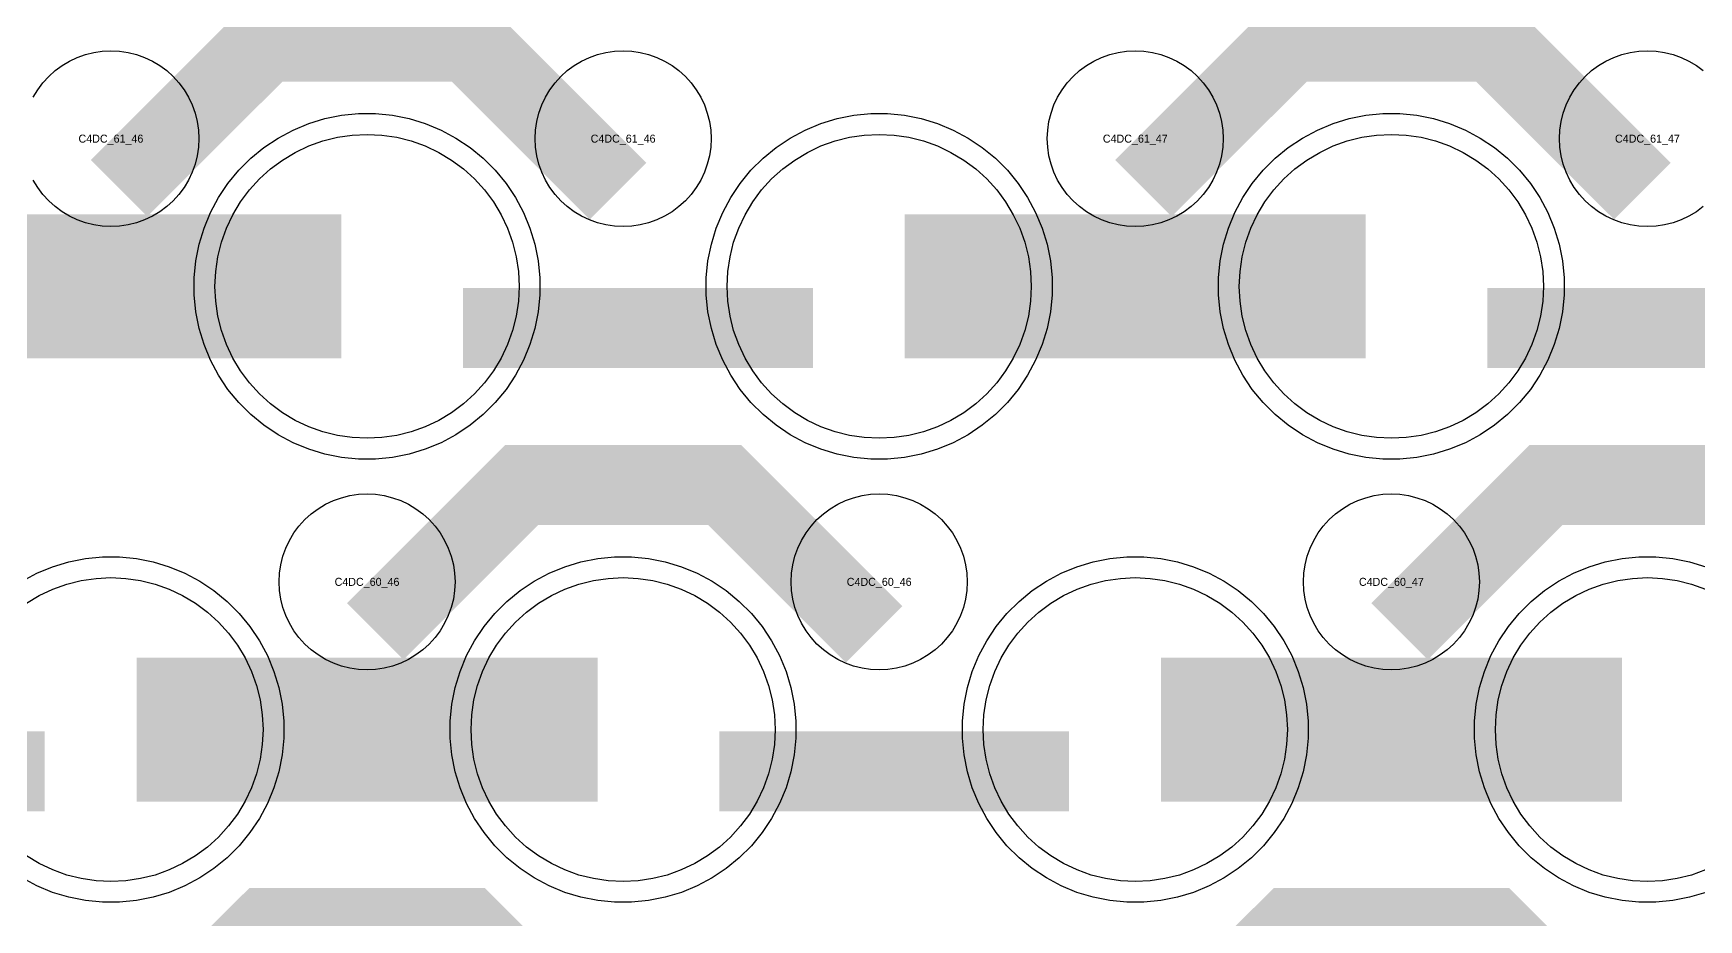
# Model space of a CAD drawing. Extents: x -11880 to 11880, y -14992 to 14992.
# Drawn here: x 2696 to 3216, y -6585 to -6308 of the extents above; entities that cross this region are included whole.
import ezdxf
from ezdxf.enums import TextEntityAlignment as Align

# ---------------------------------------------------------------- set-up
doc = ezdxf.new("R2010")
doc.units = 0
doc.header["$MEASUREMENT"] = 0
for name, color, linetype in [('GDS_775_DT_237', 138, 'CONTINUOUS'), ('RDL1_FS', 34, 'CONTINUOUS'), ('RDL_BS', 160, 'CONTINUOUS')]:
    doc.layers.add(name, color=color, linetype=linetype)

msp = doc.modelspace()

# ---------------------------------------------------------------- linework, layer by layer
at = {"layer": 'RDL1_FS', "color": 241, "true_color": 0xf7abae}
for points in [[(2800, -6434.664), (2795.343, -6434.435), (2790.732, -6433.751), (2786.209, -6432.619), (2781.819, -6431.047), (2777.605, -6429.055), (2773.605, -6426.657), (2769.86, -6423.879), (2766.406, -6420.749), (2763.276, -6417.295), (2760.498, -6413.55), (2758.1, -6409.55), (2756.108, -6405.336), (2754.536, -6400.946), (2753.404, -6396.423), (2752.72, -6391.812), (2752.491, -6387.155), (2752.72, -6382.498), (2753.404, -6377.887), (2754.536, -6373.364), (2756.108, -6368.974), (2758.1, -6364.76), (2760.498, -6360.76), (2763.276, -6357.015), (2766.406, -6353.561), (2769.86, -6350.431), (2773.605, -6347.653), (2777.605, -6345.255), (2781.819, -6343.263), (2786.209, -6341.691), (2790.732, -6340.559), (2795.343, -6339.875), (2800, -6339.646), (2804.657, -6339.875), (2809.268, -6340.559), (2813.791, -6341.691), (2818.181, -6343.263), (2822.395, -6345.255), (2826.395, -6347.653), (2830.14, -6350.431), (2833.594, -6353.561), (2836.724, -6357.015), (2839.502, -6360.76), (2841.9, -6364.76), (2843.892, -6368.974), (2845.464, -6373.364), (2846.596, -6377.887), (2847.28, -6382.498), (2847.509, -6387.155), (2847.28, -6391.812), (2846.596, -6396.423), (2845.464, -6400.946), (2843.892, -6405.336), (2841.9, -6409.55), (2839.502, -6413.55), (2836.724, -6417.295), (2833.594, -6420.749), (2830.14, -6423.879), (2826.395, -6426.657), (2822.395, -6429.055), (2818.181, -6431.047), (2813.791, -6432.619), (2809.268, -6433.751), (2804.657, -6434.435)], [(2960, -6434.664), (2955.343, -6434.435), (2950.732, -6433.751), (2946.209, -6432.619), (2941.819, -6431.047), (2937.605, -6429.055), (2933.605, -6426.657), (2929.86, -6423.879), (2926.406, -6420.749), (2923.276, -6417.295), (2920.498, -6413.55), (2918.1, -6409.55), (2916.108, -6405.336), (2914.536, -6400.946), (2913.404, -6396.423), (2912.72, -6391.812), (2912.491, -6387.155), (2912.72, -6382.498), (2913.404, -6377.887), (2914.536, -6373.364), (2916.108, -6368.974), (2918.1, -6364.76), (2920.498, -6360.76), (2923.276, -6357.015), (2926.406, -6353.561), (2929.86, -6350.431), (2933.605, -6347.653), (2937.605, -6345.255), (2941.819, -6343.263), (2946.209, -6341.691), (2950.732, -6340.559), (2955.343, -6339.875), (2960, -6339.646), (2964.657, -6339.875), (2969.268, -6340.559), (2973.791, -6341.691), (2978.181, -6343.263), (2982.395, -6345.255), (2986.395, -6347.653), (2990.14, -6350.431), (2993.594, -6353.561), (2996.724, -6357.015), (2999.502, -6360.76), (3001.9, -6364.76), (3003.892, -6368.974), (3005.464, -6373.364), (3006.596, -6377.887), (3007.28, -6382.498), (3007.509, -6387.155), (3007.28, -6391.812), (3006.596, -6396.423), (3005.464, -6400.946), (3003.892, -6405.336), (3001.9, -6409.55), (2999.502, -6413.55), (2996.724, -6417.295), (2993.594, -6420.749), (2990.14, -6423.879), (2986.395, -6426.657), (2982.395, -6429.055), (2978.181, -6431.047), (2973.791, -6432.619), (2969.268, -6433.751), (2964.657, -6434.435)], [(3120, -6434.664), (3115.343, -6434.435), (3110.732, -6433.751), (3106.209, -6432.619), (3101.819, -6431.047), (3097.605, -6429.055), (3093.605, -6426.657), (3089.86, -6423.879), (3086.406, -6420.749), (3083.276, -6417.295), (3080.498, -6413.55), (3078.1, -6409.55), (3076.108, -6405.336), (3074.536, -6400.946), (3073.404, -6396.423), (3072.72, -6391.812), (3072.491, -6387.155), (3072.72, -6382.498), (3073.404, -6377.887), (3074.536, -6373.364), (3076.108, -6368.974), (3078.1, -6364.76), (3080.498, -6360.76), (3083.276, -6357.015), (3086.406, -6353.561), (3089.86, -6350.431), (3093.605, -6347.653), (3097.605, -6345.255), (3101.819, -6343.263), (3106.209, -6341.691), (3110.732, -6340.559), (3115.343, -6339.875), (3120, -6339.646), (3124.657, -6339.875), (3129.268, -6340.559), (3133.791, -6341.691), (3138.181, -6343.263), (3142.395, -6345.255), (3146.395, -6347.653), (3150.14, -6350.431), (3153.594, -6353.561), (3156.724, -6357.015), (3159.502, -6360.76), (3161.9, -6364.76), (3163.892, -6368.974), (3165.464, -6373.364), (3166.596, -6377.887), (3167.28, -6382.498), (3167.509, -6387.155), (3167.28, -6391.812), (3166.596, -6396.423), (3165.464, -6400.946), (3163.892, -6405.336), (3161.9, -6409.55), (3159.502, -6413.55), (3156.724, -6417.295), (3153.594, -6420.749), (3150.14, -6423.879), (3146.395, -6426.657), (3142.395, -6429.055), (3138.181, -6431.047), (3133.791, -6432.619), (3129.268, -6433.751), (3124.657, -6434.435)]]:
    msp.add_lwpolyline(points, close=True, dxfattribs=at)
for points in [[(2648.002, -6387.155, 45, 45, 0), (2720.002, -6387.155, 45, 45, 0)], [(2720.002, -6387.155, 45, 45, 0), (2792.002, -6387.155, 45, 45, 0)], [(2968.002, -6387.155, 45, 45, 0), (3040.002, -6387.155, 45, 45, 0)], [(3040.002, -6387.155, 45, 45, 0), (3112.002, -6387.155, 45, 45, 0)]]:
    msp.add_lwpolyline(points, format="xyseb", dxfattribs=at)
at = {"layer": 'RDL1_FS'}
for points in [[(2693.605, -6486.218), (2697.605, -6483.82), (2701.819, -6481.828), (2706.209, -6480.256), (2710.732, -6479.124), (2715.343, -6478.44), (2720, -6478.211), (2724.657, -6478.44), (2729.268, -6479.124), (2733.791, -6480.256), (2738.181, -6481.828), (2742.395, -6483.82), (2746.395, -6486.218), (2750.14, -6488.996), (2753.594, -6492.126), (2756.724, -6495.58), (2759.502, -6499.325), (2761.9, -6503.325), (2763.892, -6507.539), (2765.464, -6511.929), (2766.596, -6516.452), (2767.28, -6521.063), (2767.509, -6525.72), (2767.28, -6530.377), (2766.596, -6534.988), (2765.464, -6539.511), (2763.892, -6543.901), (2761.9, -6548.115), (2759.502, -6552.115), (2756.724, -6555.86), (2753.594, -6559.314), (2750.14, -6562.444), (2746.395, -6565.222), (2742.395, -6567.62), (2738.181, -6569.612), (2733.791, -6571.184), (2729.268, -6572.316), (2724.657, -6573), (2720, -6573.229), (2715.343, -6573), (2710.732, -6572.316), (2706.209, -6571.184), (2701.819, -6569.612), (2697.605, -6567.62), (2693.605, -6565.222)], [(3218.181, -6569.612), (3213.791, -6571.184), (3209.268, -6572.316), (3204.657, -6573), (3200, -6573.229), (3195.343, -6573), (3190.732, -6572.316), (3186.209, -6571.184), (3181.819, -6569.612), (3177.605, -6567.62), (3173.605, -6565.222), (3169.86, -6562.444), (3166.406, -6559.314), (3163.276, -6555.86), (3160.498, -6552.115), (3158.1, -6548.115), (3156.108, -6543.901), (3154.536, -6539.511), (3153.404, -6534.988), (3152.72, -6530.377), (3152.491, -6525.72), (3152.72, -6521.063), (3153.404, -6516.452), (3154.536, -6511.929), (3156.108, -6507.539), (3158.1, -6503.325), (3160.498, -6499.325), (3163.276, -6495.58), (3166.406, -6492.126), (3169.86, -6488.996), (3173.605, -6486.218), (3177.605, -6483.82), (3181.819, -6481.828), (3186.209, -6480.256), (3190.732, -6479.124), (3195.343, -6478.44), (3200, -6478.211), (3204.657, -6478.44), (3209.268, -6479.124), (3213.791, -6480.256), (3218.181, -6481.828)]]:
    msp.add_lwpolyline(points, dxfattribs=at)
for points in [[(2880, -6573.229), (2875.343, -6573), (2870.732, -6572.316), (2866.209, -6571.184), (2861.819, -6569.612), (2857.605, -6567.62), (2853.605, -6565.222), (2849.86, -6562.444), (2846.406, -6559.314), (2843.276, -6555.86), (2840.498, -6552.115), (2838.1, -6548.115), (2836.108, -6543.901), (2834.536, -6539.511), (2833.404, -6534.988), (2832.72, -6530.377), (2832.491, -6525.72), (2832.72, -6521.063), (2833.404, -6516.452), (2834.536, -6511.929), (2836.108, -6507.539), (2838.1, -6503.325), (2840.498, -6499.325), (2843.276, -6495.58), (2846.406, -6492.126), (2849.86, -6488.996), (2853.605, -6486.218), (2857.605, -6483.82), (2861.819, -6481.828), (2866.209, -6480.256), (2870.732, -6479.124), (2875.343, -6478.44), (2880, -6478.211), (2884.657, -6478.44), (2889.268, -6479.124), (2893.791, -6480.256), (2898.181, -6481.828), (2902.395, -6483.82), (2906.395, -6486.218), (2910.14, -6488.996), (2913.594, -6492.126), (2916.724, -6495.58), (2919.502, -6499.325), (2921.9, -6503.325), (2923.892, -6507.539), (2925.464, -6511.929), (2926.596, -6516.452), (2927.28, -6521.063), (2927.509, -6525.72), (2927.28, -6530.377), (2926.596, -6534.988), (2925.464, -6539.511), (2923.892, -6543.901), (2921.9, -6548.115), (2919.502, -6552.115), (2916.724, -6555.86), (2913.594, -6559.314), (2910.14, -6562.444), (2906.395, -6565.222), (2902.395, -6567.62), (2898.181, -6569.612), (2893.791, -6571.184), (2889.268, -6572.316), (2884.657, -6573)], [(3040, -6573.229), (3035.343, -6573), (3030.732, -6572.316), (3026.209, -6571.184), (3021.819, -6569.612), (3017.605, -6567.62), (3013.605, -6565.222), (3009.86, -6562.444), (3006.406, -6559.314), (3003.276, -6555.86), (3000.498, -6552.115), (2998.1, -6548.115), (2996.108, -6543.901), (2994.536, -6539.511), (2993.404, -6534.988), (2992.72, -6530.377), (2992.491, -6525.72), (2992.72, -6521.063), (2993.404, -6516.452), (2994.536, -6511.929), (2996.108, -6507.539), (2998.1, -6503.325), (3000.498, -6499.325), (3003.276, -6495.58), (3006.406, -6492.126), (3009.86, -6488.996), (3013.605, -6486.218), (3017.605, -6483.82), (3021.819, -6481.828), (3026.209, -6480.256), (3030.732, -6479.124), (3035.343, -6478.44), (3040, -6478.211), (3044.657, -6478.44), (3049.268, -6479.124), (3053.791, -6480.256), (3058.181, -6481.828), (3062.395, -6483.82), (3066.395, -6486.218), (3070.14, -6488.996), (3073.594, -6492.126), (3076.724, -6495.58), (3079.502, -6499.325), (3081.9, -6503.325), (3083.892, -6507.539), (3085.464, -6511.929), (3086.596, -6516.452), (3087.28, -6521.063), (3087.509, -6525.72), (3087.28, -6530.377), (3086.596, -6534.988), (3085.464, -6539.511), (3083.892, -6543.901), (3081.9, -6548.115), (3079.502, -6552.115), (3076.724, -6555.86), (3073.594, -6559.314), (3070.14, -6562.444), (3066.395, -6565.222), (3062.395, -6567.62), (3058.181, -6569.612), (3053.791, -6571.184), (3049.268, -6572.316), (3044.657, -6573)]]:
    msp.add_lwpolyline(points, close=True, dxfattribs=at)
for points in [[(2728.002, -6525.72, 45, 45, 0), (2800.002, -6525.72, 45, 45, 0)], [(2800.002, -6525.72, 45, 45, 0), (2872.002, -6525.72, 45, 45, 0)], [(3048.002, -6525.72, 45, 45, 0), (3120.002, -6525.72, 45, 45, 0)], [(3120.002, -6525.72, 45, 45, 0), (3192.002, -6525.72, 45, 45, 0)]]:
    msp.add_lwpolyline(points, format="xyseb", dxfattribs=at)
at = {"layer": 'RDL_BS'}
for points in [[(2722.562, -6356.469, 25, 25, 0), (2768.377, -6310.654, 25, 25, 0), (2801.93, -6310.654, 25, 25, 0)], [(2878.401, -6357.368, 25, 25, 0), (2831.687, -6310.654, 25, 25, 0), (2801.929, -6310.654, 25, 25, 0)], [(3042.562, -6356.469, 25, 25, 0), (3088.377, -6310.654, 25, 25, 0), (3121.93, -6310.654, 25, 25, 0)], [(3198.401, -6357.368, 25, 25, 0), (3151.687, -6310.654, 25, 25, 0), (3121.929, -6310.654, 25, 25, 0)], [(2802.562, -6495.034, 25, 25, 0), (2848.377, -6449.219, 25, 25, 0), (2881.93, -6449.219, 25, 25, 0)], [(2958.401, -6495.933, 25, 25, 0), (2911.687, -6449.219, 25, 25, 0), (2881.929, -6449.219, 25, 25, 0)], [(3122.562, -6495.034, 25, 25, 0), (3168.377, -6449.219, 25, 25, 0), (3201.93, -6449.219, 25, 25, 0)], [(3278.401, -6495.933, 25, 25, 0), (3231.687, -6449.219, 25, 25, 0), (3201.929, -6449.219, 25, 25, 0)], [(2590.016, -6538.733, 25, 25, 0), (2699.281, -6538.733, 25, 25, 0)], [(2910.016, -6538.733, 25, 25, 0), (3019.281, -6538.733, 25, 25, 0)], [(2722.562, -6633.599, 25, 25, 0), (2768.377, -6587.784, 25, 25, 0), (2801.93, -6587.784, 25, 25, 0)], [(2878.401, -6634.498, 25, 25, 0), (2831.687, -6587.784, 25, 25, 0), (2801.929, -6587.784, 25, 25, 0)], [(3042.562, -6633.599, 25, 25, 0), (3088.377, -6587.784, 25, 25, 0), (3121.93, -6587.784, 25, 25, 0)], [(3198.401, -6634.498, 25, 25, 0), (3151.687, -6587.784, 25, 25, 0), (3121.929, -6587.784, 25, 25, 0)]]:
    msp.add_lwpolyline(points, format="xyseb", dxfattribs=at)
for points in [[(2695.75, -6328.011), (2697.143, -6325.687), (2698.746, -6323.524), (2700.558, -6321.525), (2702.557, -6319.713), (2704.72, -6318.11), (2707.044, -6316.717), (2709.481, -6315.565), (2712.016, -6314.658), (2714.635, -6314.001), (2717.307, -6313.605), (2720, -6313.473), (2722.693, -6313.605), (2725.365, -6314.001), (2727.984, -6314.658), (2730.519, -6315.565), (2732.956, -6316.717), (2735.28, -6318.11), (2737.443, -6319.713), (2739.442, -6321.525), (2741.254, -6323.524), (2742.857, -6325.687), (2744.25, -6328.011), (2745.402, -6330.448), (2746.309, -6332.983), (2746.966, -6335.602), (2747.362, -6338.274), (2747.494, -6340.967), (2747.362, -6343.66), (2746.966, -6346.332), (2746.309, -6348.951), (2745.402, -6351.486), (2744.25, -6353.923), (2742.857, -6356.247), (2741.254, -6358.41), (2739.442, -6360.409), (2737.443, -6362.221), (2735.28, -6363.824), (2732.956, -6365.217), (2730.519, -6366.369), (2727.984, -6367.276), (2725.365, -6367.933), (2722.693, -6368.329), (2720, -6368.461), (2717.307, -6368.329), (2714.635, -6367.933), (2712.016, -6367.276), (2709.481, -6366.369), (2707.044, -6365.217), (2704.72, -6363.824), (2702.557, -6362.221), (2700.558, -6360.409), (2698.746, -6358.41), (2697.143, -6356.247), (2695.75, -6353.923)], [(3217.443, -6362.221), (3215.28, -6363.824), (3212.956, -6365.217), (3210.519, -6366.369), (3207.984, -6367.276), (3205.365, -6367.933), (3202.693, -6368.329), (3200, -6368.461), (3197.307, -6368.329), (3194.635, -6367.933), (3192.016, -6367.276), (3189.481, -6366.369), (3187.044, -6365.217), (3184.72, -6363.824), (3182.557, -6362.221), (3180.558, -6360.409), (3178.746, -6358.41), (3177.143, -6356.247), (3175.75, -6353.923), (3174.598, -6351.486), (3173.691, -6348.951), (3173.034, -6346.332), (3172.638, -6343.66), (3172.506, -6340.967), (3172.638, -6338.274), (3173.034, -6335.602), (3173.691, -6332.983), (3174.598, -6330.448), (3175.75, -6328.011), (3177.143, -6325.687), (3178.746, -6323.524), (3180.558, -6321.525), (3182.557, -6319.713), (3184.72, -6318.11), (3187.044, -6316.717), (3189.481, -6315.565), (3192.016, -6314.658), (3194.635, -6314.001), (3197.307, -6313.605), (3200, -6313.473), (3202.693, -6313.605), (3205.365, -6314.001), (3207.984, -6314.658), (3210.519, -6315.565), (3212.956, -6316.717), (3215.28, -6318.11), (3217.443, -6319.713)], [(2692.223, -6479.337), (2696.885, -6476.845), (2701.795, -6474.814), (2706.835, -6473.283), (2712.062, -6472.237), (2717.356, -6471.72), (2722.644, -6471.72), (2727.938, -6472.237), (2733.165, -6473.283), (2738.205, -6474.814), (2743.115, -6476.845), (2747.777, -6479.337), (2752.191, -6482.284), (2756.292, -6485.646), (2760.074, -6489.428), (2763.436, -6493.529), (2766.383, -6497.943), (2768.875, -6502.605), (2770.906, -6507.515), (2772.437, -6512.555), (2773.483, -6517.782), (2774, -6523.076), (2774, -6528.364), (2773.483, -6533.658), (2772.437, -6538.885), (2770.906, -6543.925), (2768.875, -6548.835), (2766.383, -6553.497), (2763.436, -6557.911), (2760.074, -6562.012), (2756.292, -6565.794), (2752.191, -6569.156), (2747.777, -6572.103), (2743.115, -6574.595), (2738.205, -6576.626), (2733.165, -6578.157), (2727.938, -6579.203), (2722.644, -6579.72), (2717.356, -6579.72), (2712.062, -6579.203), (2706.835, -6578.157), (2701.795, -6576.626), (2696.885, -6574.595), (2692.223, -6572.103)], [(3218.205, -6576.626), (3213.165, -6578.157), (3207.938, -6579.203), (3202.644, -6579.72), (3197.356, -6579.72), (3192.062, -6579.203), (3186.835, -6578.157), (3181.795, -6576.626), (3176.885, -6574.595), (3172.223, -6572.103), (3167.809, -6569.156), (3163.708, -6565.794), (3159.926, -6562.012), (3156.564, -6557.911), (3153.617, -6553.497), (3151.125, -6548.835), (3149.094, -6543.925), (3147.563, -6538.885), (3146.517, -6533.658), (3146, -6528.364), (3146, -6523.076), (3146.517, -6517.782), (3147.563, -6512.555), (3149.094, -6507.515), (3151.125, -6502.605), (3153.617, -6497.943), (3156.564, -6493.529), (3159.926, -6489.428), (3163.708, -6485.646), (3167.809, -6482.284), (3172.223, -6479.337), (3176.885, -6476.845), (3181.795, -6474.814), (3186.835, -6473.283), (3192.062, -6472.237), (3197.356, -6471.72), (3202.644, -6471.72), (3207.938, -6472.237), (3213.165, -6473.283), (3218.205, -6474.814)]]:
    msp.add_lwpolyline(points, dxfattribs=at)
for points in [[(2880, -6368.461), (2877.307, -6368.329), (2874.635, -6367.933), (2872.016, -6367.276), (2869.481, -6366.369), (2867.044, -6365.217), (2864.72, -6363.824), (2862.557, -6362.221), (2860.558, -6360.409), (2858.746, -6358.41), (2857.143, -6356.247), (2855.75, -6353.923), (2854.598, -6351.486), (2853.691, -6348.951), (2853.034, -6346.332), (2852.638, -6343.66), (2852.506, -6340.967), (2852.638, -6338.274), (2853.034, -6335.602), (2853.691, -6332.983), (2854.598, -6330.448), (2855.75, -6328.011), (2857.143, -6325.687), (2858.746, -6323.524), (2860.558, -6321.525), (2862.557, -6319.713), (2864.72, -6318.11), (2867.044, -6316.717), (2869.481, -6315.565), (2872.016, -6314.658), (2874.635, -6314.001), (2877.307, -6313.605), (2880, -6313.473), (2882.693, -6313.605), (2885.365, -6314.001), (2887.984, -6314.658), (2890.519, -6315.565), (2892.956, -6316.717), (2895.28, -6318.11), (2897.443, -6319.713), (2899.442, -6321.525), (2901.254, -6323.524), (2902.857, -6325.687), (2904.25, -6328.011), (2905.402, -6330.448), (2906.309, -6332.983), (2906.966, -6335.602), (2907.362, -6338.274), (2907.494, -6340.967), (2907.362, -6343.66), (2906.966, -6346.332), (2906.309, -6348.951), (2905.402, -6351.486), (2904.25, -6353.923), (2902.857, -6356.247), (2901.254, -6358.41), (2899.442, -6360.409), (2897.443, -6362.221), (2895.28, -6363.824), (2892.956, -6365.217), (2890.519, -6366.369), (2887.984, -6367.276), (2885.365, -6367.933), (2882.693, -6368.329)], [(3040, -6368.461), (3037.307, -6368.329), (3034.635, -6367.933), (3032.016, -6367.276), (3029.481, -6366.369), (3027.044, -6365.217), (3024.72, -6363.824), (3022.557, -6362.221), (3020.558, -6360.409), (3018.746, -6358.41), (3017.143, -6356.247), (3015.75, -6353.923), (3014.598, -6351.486), (3013.691, -6348.951), (3013.034, -6346.332), (3012.638, -6343.66), (3012.506, -6340.967), (3012.638, -6338.274), (3013.034, -6335.602), (3013.691, -6332.983), (3014.598, -6330.448), (3015.75, -6328.011), (3017.143, -6325.687), (3018.746, -6323.524), (3020.558, -6321.525), (3022.557, -6319.713), (3024.72, -6318.11), (3027.044, -6316.717), (3029.481, -6315.565), (3032.016, -6314.658), (3034.635, -6314.001), (3037.307, -6313.605), (3040, -6313.473), (3042.693, -6313.605), (3045.365, -6314.001), (3047.984, -6314.658), (3050.519, -6315.565), (3052.956, -6316.717), (3055.28, -6318.11), (3057.443, -6319.713), (3059.442, -6321.525), (3061.254, -6323.524), (3062.857, -6325.687), (3064.25, -6328.011), (3065.402, -6330.448), (3066.309, -6332.983), (3066.966, -6335.602), (3067.362, -6338.274), (3067.494, -6340.967), (3067.362, -6343.66), (3066.966, -6346.332), (3066.309, -6348.951), (3065.402, -6351.486), (3064.25, -6353.923), (3062.857, -6356.247), (3061.254, -6358.41), (3059.442, -6360.409), (3057.443, -6362.221), (3055.28, -6363.824), (3052.956, -6365.217), (3050.519, -6366.369), (3047.984, -6367.276), (3045.365, -6367.933), (3042.693, -6368.329)], [(2800, -6507.026), (2797.307, -6506.894), (2794.635, -6506.498), (2792.016, -6505.841), (2789.481, -6504.934), (2787.044, -6503.782), (2784.72, -6502.389), (2782.557, -6500.786), (2780.558, -6498.974), (2778.746, -6496.975), (2777.143, -6494.812), (2775.75, -6492.488), (2774.598, -6490.051), (2773.691, -6487.516), (2773.034, -6484.897), (2772.638, -6482.225), (2772.506, -6479.532), (2772.638, -6476.839), (2773.034, -6474.167), (2773.691, -6471.548), (2774.598, -6469.013), (2775.75, -6466.576), (2777.143, -6464.252), (2778.746, -6462.089), (2780.558, -6460.09), (2782.557, -6458.278), (2784.72, -6456.675), (2787.044, -6455.282), (2789.481, -6454.13), (2792.016, -6453.223), (2794.635, -6452.566), (2797.307, -6452.17), (2800, -6452.038), (2802.693, -6452.17), (2805.365, -6452.566), (2807.984, -6453.223), (2810.519, -6454.13), (2812.956, -6455.282), (2815.28, -6456.675), (2817.443, -6458.278), (2819.442, -6460.09), (2821.254, -6462.089), (2822.857, -6464.252), (2824.25, -6466.576), (2825.402, -6469.013), (2826.309, -6471.548), (2826.966, -6474.167), (2827.362, -6476.839), (2827.494, -6479.532), (2827.362, -6482.225), (2826.966, -6484.897), (2826.309, -6487.516), (2825.402, -6490.051), (2824.25, -6492.488), (2822.857, -6494.812), (2821.254, -6496.975), (2819.442, -6498.974), (2817.443, -6500.786), (2815.28, -6502.389), (2812.956, -6503.782), (2810.519, -6504.934), (2807.984, -6505.841), (2805.365, -6506.498), (2802.693, -6506.894)], [(2960, -6507.026), (2957.307, -6506.894), (2954.635, -6506.498), (2952.016, -6505.841), (2949.481, -6504.934), (2947.044, -6503.782), (2944.72, -6502.389), (2942.557, -6500.786), (2940.558, -6498.974), (2938.746, -6496.975), (2937.143, -6494.812), (2935.75, -6492.488), (2934.598, -6490.051), (2933.691, -6487.516), (2933.034, -6484.897), (2932.638, -6482.225), (2932.506, -6479.532), (2932.638, -6476.839), (2933.034, -6474.167), (2933.691, -6471.548), (2934.598, -6469.013), (2935.75, -6466.576), (2937.143, -6464.252), (2938.746, -6462.089), (2940.558, -6460.09), (2942.557, -6458.278), (2944.72, -6456.675), (2947.044, -6455.282), (2949.481, -6454.13), (2952.016, -6453.223), (2954.635, -6452.566), (2957.307, -6452.17), (2960, -6452.038), (2962.693, -6452.17), (2965.365, -6452.566), (2967.984, -6453.223), (2970.519, -6454.13), (2972.956, -6455.282), (2975.28, -6456.675), (2977.443, -6458.278), (2979.442, -6460.09), (2981.254, -6462.089), (2982.857, -6464.252), (2984.25, -6466.576), (2985.402, -6469.013), (2986.309, -6471.548), (2986.966, -6474.167), (2987.362, -6476.839), (2987.494, -6479.532), (2987.362, -6482.225), (2986.966, -6484.897), (2986.309, -6487.516), (2985.402, -6490.051), (2984.25, -6492.488), (2982.857, -6494.812), (2981.254, -6496.975), (2979.442, -6498.974), (2977.443, -6500.786), (2975.28, -6502.389), (2972.956, -6503.782), (2970.519, -6504.934), (2967.984, -6505.841), (2965.365, -6506.498), (2962.693, -6506.894)], [(3120, -6507.026), (3117.307, -6506.894), (3114.635, -6506.498), (3112.016, -6505.841), (3109.481, -6504.934), (3107.044, -6503.782), (3104.72, -6502.389), (3102.557, -6500.786), (3100.558, -6498.974), (3098.746, -6496.975), (3097.143, -6494.812), (3095.75, -6492.488), (3094.598, -6490.051), (3093.691, -6487.516), (3093.034, -6484.897), (3092.638, -6482.225), (3092.506, -6479.532), (3092.638, -6476.839), (3093.034, -6474.167), (3093.691, -6471.548), (3094.598, -6469.013), (3095.75, -6466.576), (3097.143, -6464.252), (3098.746, -6462.089), (3100.558, -6460.09), (3102.557, -6458.278), (3104.72, -6456.675), (3107.044, -6455.282), (3109.481, -6454.13), (3112.016, -6453.223), (3114.635, -6452.566), (3117.307, -6452.17), (3120, -6452.038), (3122.693, -6452.17), (3125.365, -6452.566), (3127.984, -6453.223), (3130.519, -6454.13), (3132.956, -6455.282), (3135.28, -6456.675), (3137.443, -6458.278), (3139.442, -6460.09), (3141.254, -6462.089), (3142.857, -6464.252), (3144.25, -6466.576), (3145.402, -6469.013), (3146.309, -6471.548), (3146.966, -6474.167), (3147.362, -6476.839), (3147.494, -6479.532), (3147.362, -6482.225), (3146.966, -6484.897), (3146.309, -6487.516), (3145.402, -6490.051), (3144.25, -6492.488), (3142.857, -6494.812), (3141.254, -6496.975), (3139.442, -6498.974), (3137.443, -6500.786), (3135.28, -6502.389), (3132.956, -6503.782), (3130.519, -6504.934), (3127.984, -6505.841), (3125.365, -6506.498), (3122.693, -6506.894)], [(2877.356, -6579.72), (2872.062, -6579.203), (2866.835, -6578.157), (2861.795, -6576.626), (2856.885, -6574.595), (2852.223, -6572.103), (2847.809, -6569.156), (2843.708, -6565.794), (2839.926, -6562.012), (2836.564, -6557.911), (2833.617, -6553.497), (2831.125, -6548.835), (2829.094, -6543.925), (2827.563, -6538.885), (2826.517, -6533.658), (2826, -6528.364), (2826, -6523.076), (2826.517, -6517.782), (2827.563, -6512.555), (2829.094, -6507.515), (2831.125, -6502.605), (2833.617, -6497.943), (2836.564, -6493.529), (2839.926, -6489.428), (2843.708, -6485.646), (2847.809, -6482.284), (2852.223, -6479.337), (2856.885, -6476.845), (2861.795, -6474.814), (2866.835, -6473.283), (2872.062, -6472.237), (2877.356, -6471.72), (2882.644, -6471.72), (2887.938, -6472.237), (2893.165, -6473.283), (2898.205, -6474.814), (2903.115, -6476.845), (2907.777, -6479.337), (2912.191, -6482.284), (2916.292, -6485.646), (2920.074, -6489.428), (2923.436, -6493.529), (2926.383, -6497.943), (2928.875, -6502.605), (2930.906, -6507.515), (2932.437, -6512.555), (2933.483, -6517.782), (2934, -6523.076), (2934, -6528.364), (2933.483, -6533.658), (2932.437, -6538.885), (2930.906, -6543.925), (2928.875, -6548.835), (2926.383, -6553.497), (2923.436, -6557.911), (2920.074, -6562.012), (2916.292, -6565.794), (2912.191, -6569.156), (2907.777, -6572.103), (2903.115, -6574.595), (2898.205, -6576.626), (2893.165, -6578.157), (2887.938, -6579.203), (2882.644, -6579.72)], [(3037.356, -6579.72), (3032.062, -6579.203), (3026.835, -6578.157), (3021.795, -6576.626), (3016.885, -6574.595), (3012.223, -6572.103), (3007.809, -6569.156), (3003.708, -6565.794), (2999.926, -6562.012), (2996.564, -6557.911), (2993.617, -6553.497), (2991.125, -6548.835), (2989.094, -6543.925), (2987.563, -6538.885), (2986.517, -6533.658), (2986, -6528.364), (2986, -6523.076), (2986.517, -6517.782), (2987.563, -6512.555), (2989.094, -6507.515), (2991.125, -6502.605), (2993.617, -6497.943), (2996.564, -6493.529), (2999.926, -6489.428), (3003.708, -6485.646), (3007.809, -6482.284), (3012.223, -6479.337), (3016.885, -6476.845), (3021.795, -6474.814), (3026.835, -6473.283), (3032.062, -6472.237), (3037.356, -6471.72), (3042.644, -6471.72), (3047.938, -6472.237), (3053.165, -6473.283), (3058.205, -6474.814), (3063.115, -6476.845), (3067.777, -6479.337), (3072.191, -6482.284), (3076.292, -6485.646), (3080.074, -6489.428), (3083.436, -6493.529), (3086.383, -6497.943), (3088.875, -6502.605), (3090.906, -6507.515), (3092.437, -6512.555), (3093.483, -6517.782), (3094, -6523.076), (3094, -6528.364), (3093.483, -6533.658), (3092.437, -6538.885), (3090.906, -6543.925), (3088.875, -6548.835), (3086.383, -6553.497), (3083.436, -6557.911), (3080.074, -6562.012), (3076.292, -6565.794), (3072.191, -6569.156), (3067.777, -6572.103), (3063.115, -6574.595), (3058.205, -6576.626), (3053.165, -6578.157), (3047.938, -6579.203), (3042.644, -6579.72)]]:
    msp.add_lwpolyline(points, close=True, dxfattribs=at)
at = {"layer": 'RDL_BS', "color": 241, "true_color": 0xf7abae}
for points in [[(2797.356, -6441.155), (2792.062, -6440.638), (2786.835, -6439.592), (2781.795, -6438.061), (2776.885, -6436.03), (2772.223, -6433.538), (2767.809, -6430.591), (2763.708, -6427.229), (2759.926, -6423.447), (2756.564, -6419.346), (2753.617, -6414.932), (2751.125, -6410.27), (2749.094, -6405.36), (2747.563, -6400.32), (2746.517, -6395.093), (2746, -6389.799), (2746, -6384.511), (2746.517, -6379.217), (2747.563, -6373.99), (2749.094, -6368.95), (2751.125, -6364.04), (2753.617, -6359.378), (2756.564, -6354.964), (2759.926, -6350.863), (2763.708, -6347.081), (2767.809, -6343.719), (2772.223, -6340.772), (2776.885, -6338.28), (2781.795, -6336.249), (2786.835, -6334.718), (2792.062, -6333.672), (2797.356, -6333.155), (2802.644, -6333.155), (2807.938, -6333.672), (2813.165, -6334.718), (2818.205, -6336.249), (2823.115, -6338.28), (2827.777, -6340.772), (2832.191, -6343.719), (2836.292, -6347.081), (2840.074, -6350.863), (2843.436, -6354.964), (2846.383, -6359.378), (2848.875, -6364.04), (2850.906, -6368.95), (2852.437, -6373.99), (2853.483, -6379.217), (2854, -6384.511), (2854, -6389.799), (2853.483, -6395.093), (2852.437, -6400.32), (2850.906, -6405.36), (2848.875, -6410.27), (2846.383, -6414.932), (2843.436, -6419.346), (2840.074, -6423.447), (2836.292, -6427.229), (2832.191, -6430.591), (2827.777, -6433.538), (2823.115, -6436.03), (2818.205, -6438.061), (2813.165, -6439.592), (2807.938, -6440.638), (2802.644, -6441.155)], [(2957.356, -6441.155), (2952.062, -6440.638), (2946.835, -6439.592), (2941.795, -6438.061), (2936.885, -6436.03), (2932.223, -6433.538), (2927.809, -6430.591), (2923.708, -6427.229), (2919.926, -6423.447), (2916.564, -6419.346), (2913.617, -6414.932), (2911.125, -6410.27), (2909.094, -6405.36), (2907.563, -6400.32), (2906.517, -6395.093), (2906, -6389.799), (2906, -6384.511), (2906.517, -6379.217), (2907.563, -6373.99), (2909.094, -6368.95), (2911.125, -6364.04), (2913.617, -6359.378), (2916.564, -6354.964), (2919.926, -6350.863), (2923.708, -6347.081), (2927.809, -6343.719), (2932.223, -6340.772), (2936.885, -6338.28), (2941.795, -6336.249), (2946.835, -6334.718), (2952.062, -6333.672), (2957.356, -6333.155), (2962.644, -6333.155), (2967.938, -6333.672), (2973.165, -6334.718), (2978.205, -6336.249), (2983.115, -6338.28), (2987.777, -6340.772), (2992.191, -6343.719), (2996.292, -6347.081), (3000.074, -6350.863), (3003.436, -6354.964), (3006.383, -6359.378), (3008.875, -6364.04), (3010.906, -6368.95), (3012.437, -6373.99), (3013.483, -6379.217), (3014, -6384.511), (3014, -6389.799), (3013.483, -6395.093), (3012.437, -6400.32), (3010.906, -6405.36), (3008.875, -6410.27), (3006.383, -6414.932), (3003.436, -6419.346), (3000.074, -6423.447), (2996.292, -6427.229), (2992.191, -6430.591), (2987.777, -6433.538), (2983.115, -6436.03), (2978.205, -6438.061), (2973.165, -6439.592), (2967.938, -6440.638), (2962.644, -6441.155)], [(3117.356, -6441.155), (3112.062, -6440.638), (3106.835, -6439.592), (3101.795, -6438.061), (3096.885, -6436.03), (3092.223, -6433.538), (3087.809, -6430.591), (3083.708, -6427.229), (3079.926, -6423.447), (3076.564, -6419.346), (3073.617, -6414.932), (3071.125, -6410.27), (3069.094, -6405.36), (3067.563, -6400.32), (3066.517, -6395.093), (3066, -6389.799), (3066, -6384.511), (3066.517, -6379.217), (3067.563, -6373.99), (3069.094, -6368.95), (3071.125, -6364.04), (3073.617, -6359.378), (3076.564, -6354.964), (3079.926, -6350.863), (3083.708, -6347.081), (3087.809, -6343.719), (3092.223, -6340.772), (3096.885, -6338.28), (3101.795, -6336.249), (3106.835, -6334.718), (3112.062, -6333.672), (3117.356, -6333.155), (3122.644, -6333.155), (3127.938, -6333.672), (3133.165, -6334.718), (3138.205, -6336.249), (3143.115, -6338.28), (3147.777, -6340.772), (3152.191, -6343.719), (3156.292, -6347.081), (3160.074, -6350.863), (3163.436, -6354.964), (3166.383, -6359.378), (3168.875, -6364.04), (3170.906, -6368.95), (3172.437, -6373.99), (3173.483, -6379.217), (3174, -6384.511), (3174, -6389.799), (3173.483, -6395.093), (3172.437, -6400.32), (3170.906, -6405.36), (3168.875, -6410.27), (3166.383, -6414.932), (3163.436, -6419.346), (3160.074, -6423.447), (3156.292, -6427.229), (3152.191, -6430.591), (3147.777, -6433.538), (3143.115, -6436.03), (3138.205, -6438.061), (3133.165, -6439.592), (3127.938, -6440.638), (3122.644, -6441.155)]]:
    msp.add_lwpolyline(points, close=True, dxfattribs=at)
for points in [[(2830.016, -6400.168, 25, 25, 0), (2939.281, -6400.168, 25, 25, 0)], [(3150.016, -6400.168, 25, 25, 0), (3259.281, -6400.168, 25, 25, 0)]]:
    msp.add_lwpolyline(points, format="xyseb", dxfattribs=at)

# ---------------------------------------------------------------- texts
at = {"layer": 'GDS_775_DT_237'}
for s, p in [('C4DC_61_46', (2720, -6340.967)), ('C4DC_61_46', (2720, -6340.967)), ('C4DC_61_46', (2880, -6340.967)), ('C4DC_61_46', (2880, -6340.967)), ('C4DC_61_47', (3040, -6340.967)), ('C4DC_61_47', (3040, -6340.967)), ('C4DC_61_47', (3200, -6340.967)), ('C4DC_61_47', (3200, -6340.967)), ('C4DC_60_46', (2800, -6479.532)), ('C4DC_60_46', (2800, -6479.532)), ('C4DC_60_46', (2960, -6479.532)), ('C4DC_60_46', (2960, -6479.532)), ('C4DC_60_47', (3120, -6479.532)), ('C4DC_60_47', (3120, -6479.532))]:
    msp.add_text(s, height=2.5, dxfattribs=at).set_placement(p, align=Align.MIDDLE_CENTER)

doc.saveas('drawing.dxf')
